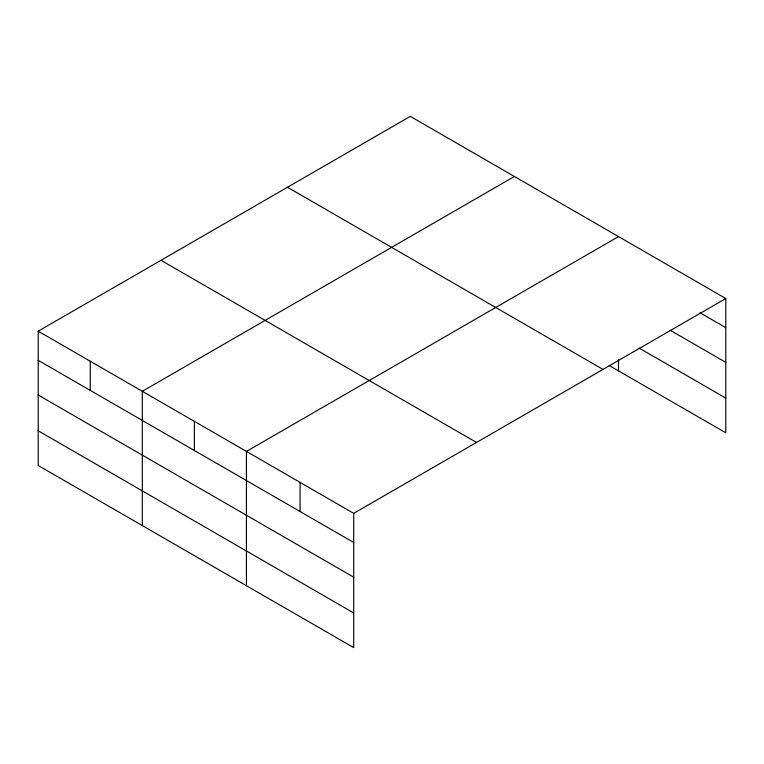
<?xml version="1.0" encoding="UTF-8"?>
<svg xmlns="http://www.w3.org/2000/svg" width="764" height="764" viewBox="0 0 764 764"><rect width="100%" height="100%" fill="white"/><g stroke="black" fill="none" stroke-linecap="round" stroke-linejoin="round"><path stroke-width="1.15" d="M38.2 331.184L353.713 513.341L353.713 647.633L38.2 465.477L38.2 331.184L410.287 116.367L725.8 298.523L725.8 432.816L609.338 365.574M514.411 176.474L142.314 391.302L142.314 525.594M618.525 236.582L246.438 451.409L246.438 585.701M353.713 513.341L725.8 298.523M700.015 312.772L725.8 327.661M670.104 330.201L725.8 362.365M639.153 348.088L725.8 398.111M287.503 187.256L603.006 369.413M160.994 260.295L476.497 442.452M38.2 360.331L353.713 542.488M38.2 395.026L353.713 577.192M38.2 430.781L353.713 612.938M618.525 359.309L618.525 370.884M300.071 482.38L300.071 511.527M194.381 421.356L194.381 450.502M90.257 361.238L90.257 390.385"/></g></svg>
